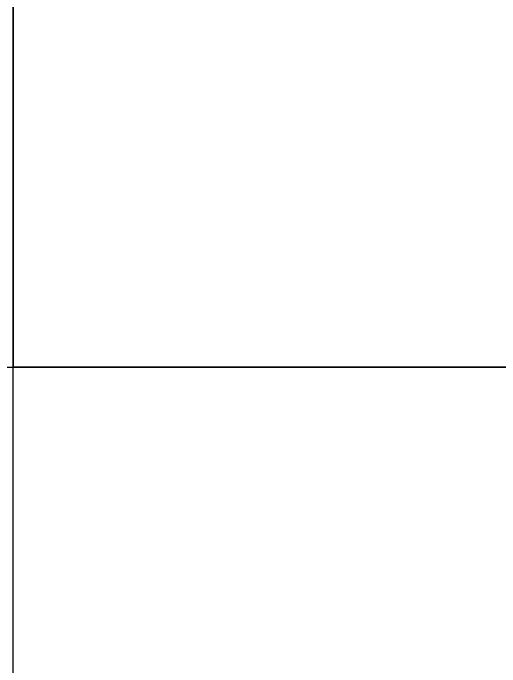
# Model space of a CAD drawing. Header units: inches. Extents: x -12418 to 57169, y -29325 to 19878.
# Drawn here: x 20400 to 20579.2, y -9710.4 to -9469.7 of the extents above; entities that cross this region are included whole.
import ezdxf
from ezdxf.enums import TextEntityAlignment as Align

# ---------------------------------------------------------------- set-up
doc = ezdxf.new("R2010")
doc.units = ezdxf.units.IN
doc.header["$LTSCALE"] = 25
doc.header["$MEASUREMENT"] = 0
doc.linetypes.add('DASHDOT', pattern=[25.4, 12.7, -6.35, 0, -6.35])
doc.layers.get('0').update_dxf_attribs({"color": 8})
doc.layers.add('00-Ground Floor$0$False Ceiling', color=251, linetype='Continuous')
for name, color, linetype, lineweight in [('E-LITE-CIRC-NUMB', 6, 'Continuous', 25), ('E-LITE-CLNG', 150, 'Continuous', 35), ('E-LITE-CLNG-CNDT', 6, 'DASHDOT', 35), ('E-LITE-CTRL', 6, 'Continuous', 25), ('E-LITE-IDEN', 6, 'Continuous', 25)]:
    doc.layers.add(name, color=color, linetype=linetype, lineweight=lineweight)
doc.styles.add('DC_Simplex', font='SIMPLEX.shx', dxfattribs={"width": 0.7})

# ---------------------------------------------------------------- blocks, each defined once
blk = doc.blocks.new('00-Ground Floor$0$A$Ce9e1c4c3')
at = {"layer": '00-Ground Floor$0$False Ceiling', "color": 254, "linetype": 'Continuous'}
for p, q in [((-79600, -9957.43), (-79600, -6447.43)), ((-80302.28, -9600), (-76150.49, -9600))]:
    blk.add_line(p, q, dxfattribs=at)
blk = doc.blocks.new('00-Ground Floor')
at = {"layer": '00-Ground Floor$0$False Ceiling', "color": 254}
blk.add_blockref('00-Ground Floor$0$A$Ce9e1c4c3', (100000, 0), dxfattribs=at)
blk = doc.blocks.new('*U14')
blk.add_lwpolyline([(-300, 300), (-300, -300), (300, -300), (300, 300)], close=True)
at = {"layer": 'E-LITE-CIRC-NUMB', "style": 'DC_Simplex', "width": 0.7, "flags": 8}
blk.add_attdef('CIRCUIT', text='', height=200, rotation=0, dxfattribs=at).set_placement((-473.9, 300), align=Align.RIGHT)
at = {"layer": 'E-LITE-CTRL', "style": 'DC_Simplex', "width": 0.7, "flags": 8}
blk.add_attdef('CONTROL', (1118.9, -935), '', height=200, rotation=360, dxfattribs=at)
at = {"layer": 'E-LITE-IDEN', "style": 'DC_Simplex', "width": 0.7, "flags": 8}
blk.add_attdef('TYPE', (-114.57, 448.55), '', height=200, rotation=360, dxfattribs=at)

msp = doc.modelspace()

# ---------------------------------------------------------------- block references
at = {"layer": 'E-LITE-CLNG', "xscale": -1}
msp.add_blockref('*U14', (20700, -9300), dxfattribs=at)
at = {"layer": 'E-LITE-CLNG-CNDT'}
msp.add_blockref('00-Ground Floor', (0, 0), dxfattribs=at)

doc.saveas('drawing.dxf')
